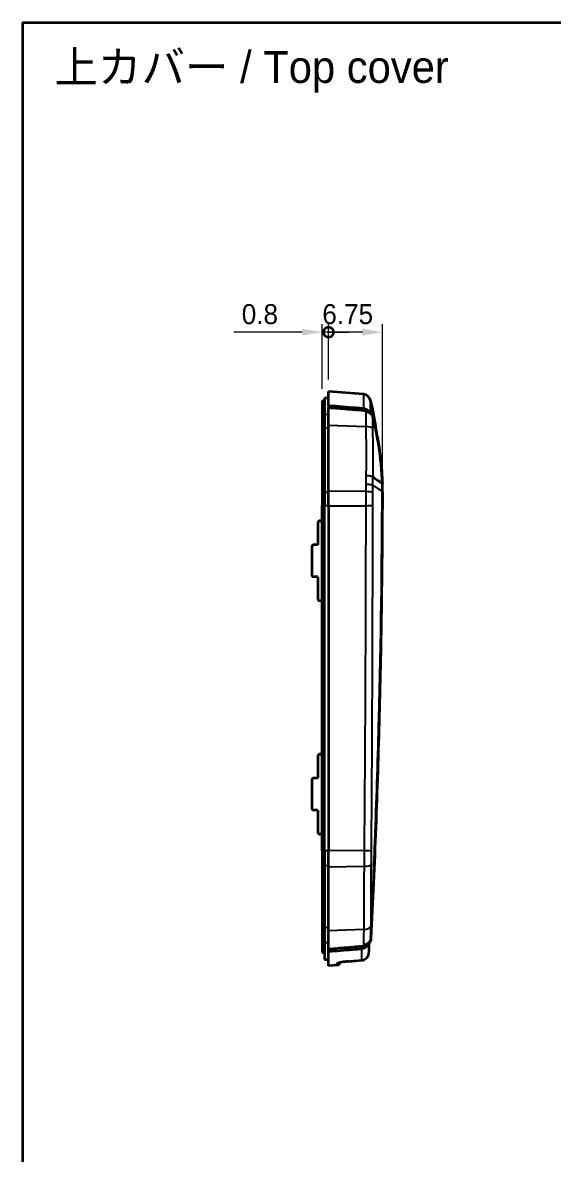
# Model space of a CAD drawing. Header units: millimetres. Extents: x 0 to 1594, y 0 to 281.
# Drawn here: x 802 to 868.6, y 139.1 to 281 of the extents above; entities that cross this region are included whole.
import ezdxf

# ---------------------------------------------------------------- set-up
doc = ezdxf.new("R2010")
doc.units = ezdxf.units.MM
doc.layers.get('Defpoints').update_dxf_attribs({"lineweight": 25})
for name, color, linetype, lineweight in [('Border (ISO)', 7, 'Continuous', 35), ('Dimension (ISO)', 7, 'Continuous', 18), ('Symbol (ISO)', 7, 'Continuous', 18), ('Visible (ISO)', 7, 'Continuous', 35), ('Visible Narrow (ISO)', 7, 'Continuous', 25)]:
    doc.layers.add(name, color=color, linetype=linetype, lineweight=lineweight)
doc.styles.add('Note Text (TK)', font='')
doc.styles.get('Note Text (TK)').set_extended_font_data('MS PGothic')
doc.dimstyles.new('Default - Method 1b (TK)', dxfattribs={"dimtxt": 2.5, "dimasz": 2.5, "dimexe": 1, "dimexo": 1.5, "dimgap": 1, "dimtad": 1, "dimtoh": 1, "dimrnd": 1e-08, "dimdsep": 46, "dimtxsty": 'Note Text (TK)', "dimcen": 0.09, "dimdle": 5, "dimclrd": 100, "dimclre": 100, "dimclrt": 7, "dimadec": 1, "dimazin": 1, "dimtfac": 1, "dimtmove": 0, "dimatfit": 3, "dimfxl": 0, "dimtolj": 1, "dimlwd": -1, "dimlwe": -1, "dimarcsym": 0})

# ---------------------------------------------------------------- blocks, each defined once
blk = doc.blocks.new('図面枠 tk図枠')
at = {"layer": 'Border (ISO)'}
for q in [(405.5, 289), (14.5, 8)]:
    blk.add_line((14.5, 289), q, dxfattribs=at)
blk = doc.blocks.new('_DotSmall')
at = {"color": 0, "linetype": 'ByBlock', "const_width": 0.5}
blk.add_lwpolyline([(-0.0625, 0, 1), (0.0625, 0, 1)], format="xyb", close=True, dxfattribs=at)
blk = doc.blocks.new('*D88')
at = {"layer": 'Defpoints', "color": 0, "transparency": 16777216}
for p in [(840.36, 242.19), (840.36, 234.76), (847.11, 223.21)]:
    blk.add_point(p, dxfattribs=at)
at = {"layer": 'Dimension (ISO)', "color": 100, "transparency": 16777216}
for p, q in [((840.36, 236.26), (840.36, 243.19)), ((847.11, 224.71), (847.11, 243.19)), ((844.61, 242.19), (840.36, 242.19))]:
    blk.add_line(p, q, dxfattribs=at)
blk.add_solid([(844.61, 242.61), (844.61, 241.78), (847.11, 242.19)], dxfattribs=at)
at = {"layer": 'Dimension (ISO)', "color": 100, "transparency": 16777216, "xscale": 2.5, "yscale": 2.5, "zscale": 2.5, "rotation": 180}
blk.add_blockref('_DotSmall', (840.36, 242.19), dxfattribs=at)
at = {"layer": 'Dimension (ISO)', "color": 7, "transparency": 16777216, "insert": (839.58, 244.44), "char_height": 2.5, "attachment_point": 4, "style": 'Note Text (TK)'}
blk.add_mtext('\\A1;6.75', dxfattribs=at)
blk = doc.blocks.new('*D89')
at = {"layer": 'Defpoints', "color": 0, "transparency": 16777216}
for p in [(839.56, 242.19), (840.36, 234.76), (839.56, 233.61)]:
    blk.add_point(p, dxfattribs=at)
at = {"layer": 'Dimension (ISO)', "color": 100, "transparency": 16777216}
for p, q in [((839.56, 235.11), (839.56, 243.19)), ((840.36, 236.26), (840.36, 243.19)), ((837.06, 242.19), (828.48, 242.19)), ((840.36, 242.19), (839.56, 242.19)), ((840.36, 242.19), (842.86, 242.19))]:
    blk.add_line(p, q, dxfattribs=at)
blk.add_solid([(837.06, 242.61), (837.06, 241.78), (839.56, 242.19)], dxfattribs=at)
at = {"layer": 'Dimension (ISO)', "color": 100, "transparency": 16777216, "xscale": 2.5, "yscale": 2.5, "zscale": 2.5, "rotation": 180}
blk.add_blockref('_DotSmall', (840.36, 242.19), dxfattribs=at)
at = {"layer": 'Dimension (ISO)', "color": 7, "transparency": 16777216, "insert": (829.48, 244.44), "char_height": 2.5, "attachment_point": 4, "style": 'Note Text (TK)'}
blk.add_mtext('\\A1;0.8', dxfattribs=at)

msp = doc.modelspace()

# ---------------------------------------------------------------- linework, layer by layer
at = {"layer": 'Visible (ISO)'}
for p, q in [((840.3612, 232.9706), (840.3612, 234.7584)), ((844.7251, 234.4149), (840.3612, 234.7584)), ((839.5612, 233.6055), (839.8612, 233.6584)), ((839.5612, 233.6055), (839.5612, 231.5808)), ((839.8612, 233.954), (840.3612, 233.9584)), ((839.8612, 233.954), (839.8612, 231.9183)), ((840.3612, 232.9706), (840.3612, 232.7467)), ((840.3612, 232.6971), (840.3612, 232.7467)), ((840.3612, 230.5232), (840.3612, 232.6971)), ((839.5612, 231.5808), (839.5612, 230.0335)), ((839.8612, 231.9183), (839.8612, 230.1815)), ((839.5612, 230.0335), (839.5612, 222.0881)), ((839.8612, 230.1815), (839.8612, 222.1402)), ((840.3612, 222.2603), (840.3612, 230.5232)), ((847.1112, 223.2145), (847.1112, 223.2296)), ((847.1112, 223.207), (847.1112, 223.2145)), ((847.1112, 222.2171), (847.1112, 223.207)), ((839.5612, 222.0881), (839.5612, 220.4718)), ((839.8612, 222.1402), (839.8612, 220.4602)), ((840.3612, 220.4334), (840.3612, 222.2603)), ((847.1112, 222.1884), (847.1112, 222.2171)), ((839.5612, 177.2231), (839.5612, 220.4718)), ((839.8612, 177.2115), (839.8612, 220.4602)), ((840.3612, 220.4334), (840.3612, 177.1847)), ((839.5612, 218.5651), (839.3007, 218.5558)), ((839.3007, 218.5285), (839.5612, 218.5373)), ((839.0112, 218.2558), (839.0112, 218.2292)), ((839.0112, 218.2292), (839.0112, 215.5204)), ((838.2612, 215.3269), (838.2612, 215.3021)), ((838.2612, 215.3021), (838.2612, 211.7427)), ((839.0112, 215.547), (838.4542, 215.5269)), ((839.0112, 215.5204), (838.4542, 215.5016)), ((839.0112, 211.5227), (838.4542, 211.5427)), ((839.0112, 211.5227), (839.0112, 208.8139)), ((839.5612, 208.5045), (839.3007, 208.5139)), ((839.0112, 188.9993), (839.0112, 188.9727)), ((839.0112, 188.9727), (839.0112, 186.2639)), ((839.5612, 189.3086), (839.3007, 189.2993)), ((839.3007, 189.272), (839.5612, 189.2808)), ((838.2612, 186.0704), (838.2612, 186.0456)), ((838.2612, 186.0456), (838.2612, 182.4862)), ((839.0112, 186.2905), (838.4542, 186.2704)), ((839.0112, 186.2639), (838.4542, 186.2451)), ((839.0112, 182.2662), (838.4542, 182.2862)), ((839.0112, 182.2662), (839.0112, 179.5574)), ((839.5612, 179.248), (839.3007, 179.2574)), ((839.5612, 177.2231), (839.5612, 175.4235)), ((839.8612, 177.2115), (839.8612, 175.341)), ((840.3612, 175.1506), (840.3612, 177.1847)), ((839.5612, 175.4235), (839.5612, 167.7292)), ((839.8612, 175.341), (839.8612, 167.5538)), ((840.3612, 167.1488), (840.3612, 175.1506)), ((839.5612, 167.7292), (839.5612, 166.0024)), ((839.8612, 167.5538), (839.8612, 165.6705)), ((839.5612, 166.0024), (839.5612, 164.4549)), ((840.3612, 164.9045), (840.3612, 167.1488)), ((839.8612, 165.6705), (839.8612, 163.5627)), ((840.3612, 164.8386), (840.3612, 164.9045)), ((840.3612, 164.5609), (840.3612, 164.8386)), ((839.5612, 164.4549), (839.5612, 164.4444)), ((839.5612, 164.4444), (839.8612, 164.3915)), ((839.8612, 163.5627), (840.3612, 163.5584)), ((840.3612, 162.7584), (840.3612, 164.5609)), ((841.4004, 162.8401), (840.3612, 162.7584))]:
    msp.add_line(p, q, dxfattribs=at)
for centre, radius, start, end in [((844.6466, 233.418), 1, 12.480901, 85.5), ((841.3612, 163.3386), 0.5, 274.5, 340.398975)]:
    msp.add_arc(centre, radius, start, end, dxfattribs=at)
for centre, major_axis, ratio, start_param, end_param in [((839.3112, 218.2561), (-0.2538, -0.1602), 0.99871145, 4.18478414, 5.72067388), ((839.3112, 218.2289), (-0.2538, 0.1602), 0.99871145, 5.30980699, 6.84569673), ((838.4612, 215.3271), (-0.1692, -0.1068), 0.99871145, 4.18478414, 5.72067388), ((838.4612, 215.3019), (-0.1692, 0.1068), 0.99871145, 5.30980699, 6.84569673), ((838.4612, 211.7425), (-0.1692, 0.1068), 0.99871145, 0.56251143, 2.09840117), ((839.3112, 208.8135), (-0.2538, 0.1602), 0.99871145, 0.56251143, 2.09840117), ((839.3112, 188.9996), (-0.2538, -0.1602), 0.99871145, 4.18478414, 5.72067388), ((839.3112, 188.9724), (-0.2538, 0.1602), 0.99871145, 5.30980699, 6.84569673), ((838.4612, 186.0706), (-0.1692, -0.1068), 0.99871145, 4.18478414, 5.72067388), ((838.4612, 186.0454), (-0.1692, 0.1068), 0.99871145, 5.30980699, 6.84569673), ((838.4612, 182.486), (-0.1692, 0.1068), 0.99871145, 0.56251143, 2.09840117), ((839.3112, 179.557), (-0.2538, 0.1602), 0.99871145, 0.56251143, 2.09840117), ((-960.1629, 21708.4928), (-61.1756, -21620.5054), 0.99939056, 0.08637258, 0.08644947)]:
    msp.add_ellipse(centre, major_axis=major_axis, ratio=ratio, start_param=start_param, end_param=end_param, dxfattribs=at)
for points, knots in [([(844.7645, 232.6173), (844.4495, 232.6426), (844.1345, 232.6679), (842.6667, 232.7856), (841.5139, 232.8781), (840.3612, 232.9706)], [0.256784442, 0.256784442, 0.256784442, 0.256784442, 0.351596615, 0.351596615, 0.69853417, 0.69853417, 0.69853417, 0.69853417]), ([(840.3612, 232.7467), (840.3675, 232.7461), (840.3739, 232.7456), (840.7622, 232.7144), (841.1439, 232.6837), (841.9146, 232.6217), (842.3038, 232.5904), (842.6928, 232.5591), (843.083, 232.5277), (843.473, 232.4963), (844.2502, 232.4337), (844.6373, 232.4026), (845.0253, 232.3714), (845.0259, 232.3713), (845.0265, 232.3713)], [0.005186474, 0.005186474, 0.005186474, 0.005186474, 0.007097377, 0.007097377, 0.12208377, 0.12208377, 0.239482954, 0.239482954, 0.239482954, 0.357236341, 0.357236341, 0.4740992, 0.4740992, 0.474281321, 0.474281321, 0.474281321, 0.474281321]), ([(844.7645, 232.6173), (844.8917, 232.6071), (845.0156, 232.5721), (845.2123, 232.4727), (845.2889, 232.4194), (845.3867, 232.329), (845.4147, 232.2999), (845.4408, 232.2692)], [0, 0, 0, 0, 0.0382834534, 0.0382834534, 0.0661299268, 0.0661299268, 0.078240337, 0.078240337, 0.078240337, 0.078240337]), ([(845.0265, 232.3713), (845.0277, 232.3712), (845.0289, 232.3711), (845.0312, 232.3709), (845.0324, 232.3708), (845.0336, 232.3707)], [-0.093314385304, -0.093314385304, -0.093314385304, -0.093314385304, -0.092939004706, -0.092939004706, -0.092563624108, -0.092563624108, -0.092563624108, -0.092563624108]), ([(845.0336, 232.3707), (845.0896, 232.3662), (845.1451, 232.3568), (845.2563, 232.3282), (845.312, 232.3084), (845.3655, 232.2838), (845.4116, 232.2627), (845.4562, 232.2379), (845.5545, 232.173), (845.6063, 232.1308), (845.6538, 232.0836)], [-0.0925636241, -0.0925636241, -0.0925636241, -0.0925636241, -0.0746522094, -0.0746522094, -0.0559900334, -0.0559900334, -0.0559900334, -0.039890421, -0.039890421, -0.018938983, -0.018938983, -0.018938983, -0.018938983]), ([(845.0388, 232.2436), (845.0407, 232.2435), (845.0426, 232.2433), (845.1177, 232.2373), (845.19, 232.2238), (845.3301, 232.1822), (845.3975, 232.1542), (845.5739, 232.058), (845.6729, 231.9763), (845.8321, 231.7819), (845.8907, 231.6711), (845.9252, 231.5528)], [-0.000577625, -0.000577625, -0.000577625, -0.000577625, 0, 0, 0.022026925, 0.022026925, 0.04405526, 0.04405526, 0.08314022, 0.08314022, 0.122207601, 0.122207601, 0.122207601, 0.122207601]), ([(845.6538, 232.0836), (845.6646, 232.0728), (845.6752, 232.0617), (845.7301, 232.0016), (845.7703, 231.9481), (845.8049, 231.8911), (845.8137, 231.8767), (845.8221, 231.862), (845.8302, 231.8472)], [-0.0511107266, -0.0511107266, -0.0511107266, -0.0511107266, -0.0463162171, -0.0463162171, -0.0256920148, -0.0256920148, -0.0256920148, -0.0204737913, -0.0204737913, -0.0204737913, -0.0204737913]), ([(845.8302, 231.8472), (845.846, 231.818), (845.8605, 231.788), (845.8866, 231.7264), (845.8983, 231.6949), (845.9084, 231.6627)], [-0.0204737913, -0.0204737913, -0.0204737913, -0.0204737913, -0.0102368957, -0.0102368957, 0, 0, 0, 0]), ([(845.9255, 231.6021), (846.093, 230.9328), (846.2433, 230.2596), (846.5134, 228.8862), (846.6321, 228.1858), (846.7323, 227.4828), (846.8327, 226.7783), (846.9146, 226.0711), (847.0409, 224.6529), (847.0855, 223.9418), (847.1112, 223.2296)], [-0.857011656, -0.857011656, -0.857011656, -0.857011656, -0.649754665, -0.649754665, -0.436193017, -0.436193017, -0.436193017, -0.222212761, -0.222212761, -0.008232517, -0.008232517, -0.008232517, -0.008232517]), ([(847.1112, 223.2145), (847.0532, 224.8129), (846.8997, 226.4061), (846.4644, 229.1791), (846.2238, 230.3627), (845.9304, 231.5338)], [0.009230431, 0.009230431, 0.009230431, 0.009230431, 0.489428222, 0.489428222, 0.851838413, 0.851838413, 0.851838413, 0.851838413]), ([(845.935, 224.0369), (846.0623, 223.9472), (846.2077, 223.8446), (846.6147, 223.5576), (846.863, 223.3823), (847.1112, 223.207)], [0.095186822, 0.095186822, 0.095186822, 0.095186822, 0.186617302, 0.186617302, 0.329645698, 0.329645698, 0.329645698, 0.329645698]), ([(847.1112, 222.1884), (847.1007, 217.5089), (847.0628, 212.8295), (846.9323, 203.4715), (846.8397, 198.7928), (846.7197, 194.1148), (846.6, 189.4448), (846.4529, 184.7756), (846.1059, 175.4788), (845.9063, 170.8511), (845.68, 166.2246)], [-5.68830657, -5.68830657, -5.68830657, -5.68830657, -4.28346637, -4.28346637, -2.87862617, -2.87862617, -2.87862617, -1.47620024, -1.47620024, -0.08562899, -0.08562899, -0.08562899, -0.08562899]), ([(845.6812, 166.3129), (845.739, 167.4941), (845.7948, 168.6703), (845.8731, 170.3723), (845.8967, 170.8936), (846.0137, 173.5137), (846.1012, 175.5968), (846.2066, 178.2688), (846.2297, 178.8644), (846.433, 184.2228), (846.5853, 188.9895), (846.9636, 203.5405), (847.0904, 213.0177), (847.1112, 222.2038)], [0.11569337, 0.11569337, 0.11569337, 0.11569337, 0.47199891, 0.47199891, 0.62916199, 0.62916199, 1.261938, 1.261938, 1.44477174, 1.44477174, 2.91479421, 2.91479421, 5.93139224, 5.93139224, 5.93139224, 5.93139224]), ([(845.6683, 166.1066), (845.6467, 165.963), (845.5989, 165.8264), (845.4786, 165.6189), (845.417, 165.5405), (845.347, 165.4733)], [-0.0752383861, -0.0752383861, -0.0752383861, -0.0752383861, -0.0315153655, -0.0315153655, -0.0001269715, -0.0001269715, -0.0001269715, -0.0001269715]), ([(845.68, 166.2246), (845.679, 166.2049), (845.6775, 166.1852), (845.6736, 166.1458), (845.6712, 166.1262), (845.6683, 166.1066)], [-0.0856289924, -0.0856289924, -0.0856289924, -0.0856289924, -0.0797016457, -0.0797016457, -0.0737742991, -0.0737742991, -0.0737742991, -0.0737742991]), ([(844.7504, 165.2051), (844.4085, 165.1766), (844.0665, 165.148), (843.3336, 165.0868), (842.9427, 165.0541), (842.5518, 165.0215), (842.1853, 164.9909), (841.8188, 164.9603), (841.0886, 164.8993), (840.7249, 164.8689), (840.3612, 164.8386)], [0.232324488, 0.232324488, 0.232324488, 0.232324488, 0.335144838, 0.335144838, 0.452635945, 0.452635945, 0.452635945, 0.562791673, 0.562791673, 0.672119885, 0.672119885, 0.672119885, 0.672119885]), ([(840.3612, 164.5609), (841.3659, 164.6442), (842.3707, 164.7275), (843.7526, 164.8421), (844.1298, 164.8734), (844.507, 164.9047)], [0, 0, 0, 0, 0.302454618, 0.302454618, 0.415998424, 0.415998424, 0.415998424, 0.415998424]), ([(845.2321, 165.3297), (845.2254, 165.3202), (845.2186, 165.3108), (845.1304, 165.1931), (845.0289, 165.1016), (844.8501, 164.9971), (844.7844, 164.9677), (844.6481, 164.9245), (844.578, 164.9106), (844.507, 164.9047)], [0.0396460087, 0.0396460087, 0.0396460087, 0.0396460087, 0.0431445534, 0.0431445534, 0.0838409938, 0.0838409938, 0.105415164, 0.105415164, 0.1268432128, 0.1268432128, 0.1268432128, 0.1268432128]), ([(844.759, 165.2059), (844.7576, 165.2057), (844.7562, 165.2056), (844.7533, 165.2054), (844.7519, 165.2053), (844.7504, 165.2051)], [-0.000954175048, -0.000954175048, -0.000954175048, -0.000954175048, -0.000477087524, -0.000477087524, 0, 0, 0, 0]), ([(845.3235, 165.4522), (845.2975, 165.4289), (845.2704, 165.4072), (845.1998, 165.356), (845.1549, 165.3287), (845.1083, 165.3052), (845.052, 165.2768), (844.9933, 165.254), (844.8764, 165.2214), (844.8181, 165.2109), (844.759, 165.2059)], [-0.0698232213, -0.0698232213, -0.0698232213, -0.0698232213, -0.0585867668, -0.0585867668, -0.0414168225, -0.0414168225, -0.0414168225, -0.0207084112, -0.0207084112, -0.000954175, -0.000954175, -0.000954175, -0.000954175]), ([(842.8506, 163.31), (842.7044, 163.2978), (842.5592, 163.2827), (842.2851, 163.2488), (842.1562, 163.23), (841.9319, 163.1918), (841.8356, 163.1725), (841.6963, 163.1398), (841.6471, 163.1252), (841.6217, 163.1162), (841.6185, 163.1149), (841.6185, 163.1149)], [0, 0, 0, 0, 0.045983143, 0.045983143, 0.092169257, 0.092169257, 0.137269867, 0.137269867, 0.176836534, 0.176836534, 0.187626591, 0.187626591, 0.187626591, 0.187626591]), ([(844.5062, 163.4488), (844.6029, 163.4569), (844.6984, 163.4793), (844.8785, 163.5502), (844.9632, 163.5988), (845.1151, 163.7177), (845.1822, 163.7881), (845.2937, 163.9446), (845.3381, 164.0308), (845.401, 164.2121), (845.4194, 164.3073), (845.424, 164.4031)], [0, 0, 0, 0, 0.0145247207, 0.0145247207, 0.0290494415, 0.0290494415, 0.0435741622, 0.0435741622, 0.058098883, 0.058098883, 0.0726236037, 0.0726236037, 0.0726236037, 0.0726236037])]:
    msp.add_open_spline(points, degree=3, knots=knots, dxfattribs=at)
for points in [[(845.623, 233.6341), (845.8935, 232.4121), (846.1209, 231.1784), (846.3049, 229.9378)], [(845.4408, 232.2692), (845.4537, 232.2542), (845.466, 232.2389), (845.478, 232.2231)], [(845.9084, 231.6627), (845.9147, 231.6426), (845.9204, 231.6224), (845.9255, 231.6021)], [(845.9252, 231.5528), (845.927, 231.5467), (845.9287, 231.5404), (845.9304, 231.5338)], [(847.1112, 222.2171), (847.1112, 222.2127), (847.1112, 222.2082), (847.1112, 222.2038)], [(845.2918, 165.425), (845.2736, 165.3922), (845.2537, 165.3604), (845.2321, 165.3297)], [(845.347, 165.4733), (845.3394, 165.466), (845.3317, 165.4588), (845.324, 165.4518)]]:
    msp.add_open_spline(points, degree=3, dxfattribs=at)
at = {"layer": 'Visible Narrow (ISO)'}
for p, q in [((845.0344, 232.341), (840.3612, 232.6971)), ((839.8612, 231.632), (839.5612, 231.5808)), ((839.8612, 231.9183), (840.3612, 231.9225)), ((839.8612, 230.0559), (839.5612, 230.0335)), ((839.8612, 230.1815), (840.3612, 230.1834)), ((840.3612, 230.5232), (845.0273, 230.3672)), ((845.9349, 224.0369), (845.935, 224.0369)), ((839.8612, 222.096), (839.5612, 222.0881)), ((839.8612, 222.1402), (840.3612, 222.1408)), ((845.0265, 222.2055), (840.3612, 222.2603)), ((839.8612, 220.47), (839.5612, 220.4718)), ((839.8612, 220.4602), (840.3612, 220.46)), ((840.3612, 220.4334), (845.0215, 220.4456)), ((839.3007, 218.5285), (839.3007, 218.5558)), ((838.4542, 215.5016), (838.4542, 215.5269)), ((839.3007, 189.272), (839.3007, 189.2993)), ((838.4542, 186.2451), (838.4542, 186.2704)), ((839.8612, 177.2213), (839.5612, 177.2231)), ((839.8612, 177.2115), (840.3612, 177.2113)), ((844.8231, 177.1964), (840.3612, 177.1847)), ((839.8612, 175.411), (839.5612, 175.4235)), ((839.8612, 175.341), (840.3612, 175.34)), ((840.3612, 175.1506), (844.8098, 175.2335)), ((839.8612, 167.7026), (839.5612, 167.7292)), ((839.8612, 167.5538), (840.3612, 167.5516)), ((839.8612, 165.952), (839.5612, 166.0024)), ((844.7672, 167.3234), (840.3612, 167.1488)), ((839.8612, 165.6705), (840.3612, 165.6663)), ((840.3612, 164.9045), (844.7591, 165.2341)), ((839.8612, 164.4026), (839.5612, 164.4549)), ((841.4004, 162.8401), (841.4004, 163.0323))]:
    msp.add_line(p, q, dxfattribs=at)
for centre, major_axis, ratio, start_param, end_param in [((844.9559, 231.3757), (0.9996, 0.0279), 0.96812762, 0.47974805, 1.46521129), ((844.9489, 229.9437), (0.9995, 0.0314), 0.42260592, 0.24886123, 1.47892777), ((844.9481, 222.0566), (0.9999, -0.0107), 0.15019648, 0.26187412, 1.4938603), ((844.9431, 220.4788), (1, 0.0038), 0.0336137, 4.79080147, 6.02701807), ((844.7446, 177.2296), (0.9999, -0.0104), 0.03249934, 4.7912694, 6.18382397), ((844.7313, 175.4695), (1, -0.0049), 0.23635122, 4.79209205, 6.19315621), ((844.6887, 167.8253), (1, -0.0097), 0.50285912, 4.7958051, 6.22864243), ((844.6806, 166.1835), (1, -0.0026), 0.95228876, 4.79340257, 5.44417591), ((842.8088, 163.8083), (0.0417, -0.4983), 0.03477777, 6.15669448, 6.28318531), ((844.4644, 163.9471), (0.0418, -0.4983), 0.03477755, 6.15500323, 6.28318531), ((844.9246, 164.4273), (0.4994, -0.0241), 0.00168624, 6.27715039, 6.28318541), ((841.3612, 163.5286), (-0.5, 0), 0.99572245, 1.64933614, 2.20629935)]:
    msp.add_ellipse(centre, major_axis=major_axis, ratio=ratio, start_param=start_param, end_param=end_param, dxfattribs=at)
for points, knots in [([(844.7251, 234.4149), (844.7251, 234.4149), (844.7284, 234.2344), (844.7421, 233.5773), (844.7511, 233.1574), (844.7645, 232.6173)], [1.51942836, 1.51942836, 1.51942836, 1.51942836, 2.34225709, 2.34225709, 3.0227792, 3.0227792, 3.0227792, 3.0227792]), ([(845.6516, 232.0857), (845.6428, 232.5153), (845.6366, 232.8569), (845.6258, 233.4583), (845.623, 233.6341), (845.623, 233.6341)], [-2.93413534, -2.93413534, -2.93413534, -2.93413534, -2.34225709, -2.34225709, -1.51942836, -1.51942836, -1.51942836, -1.51942836]), ([(845.0388, 232.2436), (845.0336, 232.1812), (845.0295, 232.1049), (845.0212, 231.8824), (845.0182, 231.7179), (845.017, 231.5288), (845.0159, 231.3661), (845.0163, 231.1864), (845.0196, 230.7966), (845.0223, 230.5863), (845.0273, 230.3672)], [0.003560892, 0.003560892, 0.003560892, 0.003560892, 0.044151145, 0.044151145, 0.105325251, 0.105325251, 0.105325251, 0.157987876, 0.157987876, 0.210650501, 0.210650501, 0.210650501, 0.210650501]), ([(845.0336, 232.3707), (845.0337, 232.3671), (845.0338, 232.3634), (845.034, 232.3536), (845.0342, 232.3473), (845.0344, 232.341)], [0.0179231671, 0.0179231671, 0.0179231671, 0.0179231671, 0.0222288065, 0.0222288065, 0.0296384087, 0.0296384087, 0.0296384087, 0.0296384087]), ([(845.0344, 232.341), (845.0347, 232.3257), (845.0353, 232.3089), (845.0368, 232.2759), (845.0377, 232.2602), (845.0388, 232.2436)], [0, 0, 0, 0, 0.0132982363, 0.0132982363, 0.0239745095, 0.0239745095, 0.0239745095, 0.0239745095]), ([(845.9143, 230.0782), (845.9102, 230.2397), (845.9079, 230.4057), (845.9051, 230.7062), (845.9048, 230.8454), (845.9057, 230.9722), (845.9067, 231.1195), (845.9093, 231.249), (845.9165, 231.4325), (845.9204, 231.4985), (845.9252, 231.5528)], [-0.210650501, -0.210650501, -0.210650501, -0.210650501, -0.157987876, -0.157987876, -0.105325251, -0.105325251, -0.105325251, -0.044151145, -0.044151145, -0.000510116, -0.000510116, -0.000510116, -0.000510116]), ([(845.9304, 231.5338), (845.9288, 231.5504), (845.9276, 231.5657), (845.9262, 231.5876), (845.9258, 231.595), (845.9255, 231.6021)], [-0.0274595246, -0.0274595246, -0.0274595246, -0.0274595246, -0.0132982363, -0.0132982363, -0.0054142969, -0.0054142969, -0.0054142969, -0.0054142969]), ([(845.0273, 230.3672), (845.047, 229.7213), (845.0555, 229.0647), (845.0681, 227.3337), (845.0655, 226.2451), (845.0572, 224.8295), (845.055, 224.5175), (845.0524, 224.2043)], [0, 0, 0, 0, 0.206709755, 0.206709755, 0.537445364, 0.537445364, 0.630450124, 0.630450124, 0.630450124, 0.630450124]), ([(845.9349, 224.0369), (845.937, 224.3448), (845.9387, 224.6515), (845.9452, 226.0391), (845.9472, 227.1056), (845.9371, 228.8014), (845.9304, 229.4447), (845.9143, 230.0782)], [-0.630824686, -0.630824686, -0.630824686, -0.630824686, -0.537445364, -0.537445364, -0.206709755, -0.206709755, 0, 0, 0, 0]), ([(845.0524, 224.2043), (845.0511, 224.1197), (845.0498, 224.0349), (845.0472, 223.8627), (845.0459, 223.7752), (845.0446, 223.6876), (845.0434, 223.6001), (845.0422, 223.5124), (845.0399, 223.3371), (845.0387, 223.2495), (845.0376, 223.1617)], [0.000759584, 0.000759584, 0.000759584, 0.000759584, 0.02591523, 0.02591523, 0.051830459, 0.051830459, 0.051830459, 0.077745689, 0.077745689, 0.103614718, 0.103614718, 0.103614718, 0.103614718]), ([(845.9349, 224.0369), (845.899, 224.0646), (845.8389, 224.0908), (845.6772, 224.1372), (845.5773, 224.157), (845.4015, 224.1806), (845.3358, 224.1875), (845.1994, 224.1982), (845.1291, 224.202), (845.0562, 224.2042), (845.0543, 224.2043), (845.0524, 224.2043)], [0, 0, 0, 0, 0.039064327, 0.039064327, 0.078129306, 0.078129306, 0.099533714, 0.099533714, 0.120938478, 0.120938478, 0.121501193, 0.121501193, 0.121501193, 0.121501193]), ([(845.0376, 223.1617), (845.0369, 223.1032), (845.0361, 223.0447), (845.0354, 222.9861), (845.0338, 222.8563), (845.0323, 222.7263), (845.0293, 222.4661), (845.0279, 222.3359), (845.0265, 222.2055)], [0.059209043, 0.059209043, 0.059209043, 0.059209043, 0.0764664564, 0.0764664564, 0.0764664564, 0.1146996846, 0.1146996846, 0.1529329129, 0.1529329129, 0.1529329129, 0.1529329129]), ([(845.0376, 223.1617), (845.1393, 223.159), (845.2397, 223.1534), (845.4287, 223.137), (845.5173, 223.1263), (845.6745, 223.1005), (845.7431, 223.0856), (845.8539, 223.0529), (845.8961, 223.0352), (845.9232, 223.0169)], [0, 0, 0, 0, 0.25, 0.25, 0.5, 0.5, 0.75, 0.75, 1, 1, 1, 1]), ([(845.9144, 222.0851), (845.9154, 222.2121), (845.9166, 222.339), (845.9189, 222.5924), (845.9202, 222.719), (845.9214, 222.8455), (845.922, 222.9027), (845.9226, 222.9598), (845.9232, 223.0169)], [-0.1529329129, -0.1529329129, -0.1529329129, -0.1529329129, -0.1146996846, -0.1146996846, -0.0764664564, -0.0764664564, -0.0764664564, -0.0591867503, -0.0591867503, -0.0591867503, -0.0591867503]), ([(845.9232, 223.0169), (845.9241, 223.1024), (845.925, 223.1879), (845.9268, 223.3588), (845.9278, 223.4442), (845.9288, 223.5295), (845.9298, 223.6149), (845.9308, 223.7001), (845.9328, 223.8693), (845.9339, 223.9531), (845.935, 224.0369)], [-0.103637012, -0.103637012, -0.103637012, -0.103637012, -0.077745689, -0.077745689, -0.051830459, -0.051830459, -0.051830459, -0.02591523, -0.02591523, -0.000385031, -0.000385031, -0.000385031, -0.000385031]), ([(845.9232, 223.0169), (845.9451, 223.0019), (845.9671, 222.9869), (846.1177, 222.8839), (846.2464, 222.7958), (846.6205, 222.5399), (846.8659, 222.3719), (847.1112, 222.2038)], [-0.461402242, -0.461402242, -0.461402242, -0.461402242, -0.436617169, -0.436617169, -0.291145389, -0.291145389, -0.013804656, -0.013804656, -0.013804656, -0.013804656]), ([(845.0265, 222.2055), (845.0238, 221.9147), (845.0221, 221.6216), (845.0204, 221.0343), (845.0205, 220.7396), (845.0215, 220.4456)], [0, 0, 0, 0, 0.0791082, 0.0791082, 0.1582164, 0.1582164, 0.1582164, 0.1582164]), ([(845.9105, 220.474), (845.9096, 220.7431), (845.9095, 221.0128), (845.9107, 221.5505), (845.9121, 221.8224), (845.9144, 222.0851)], [-0.1582164, -0.1582164, -0.1582164, -0.1582164, -0.0791082, -0.0791082, 0, 0, 0, 0]), ([(845.0215, 220.4456), (845.0235, 219.9184), (845.0209, 219.3912), (845.0195, 218.3368), (845.0187, 217.8096), (845.0163, 216.2279), (845.0143, 215.1735), (845.0078, 212.0103), (845.0023, 209.9014), (844.9863, 204.7241), (844.9745, 201.6555), (844.944, 195.0203), (844.9245, 191.4536), (844.8903, 186.1046), (844.8781, 184.3223), (844.8585, 181.6492), (844.8518, 180.7584), (844.8379, 178.9772), (844.8323, 178.0868), (844.8231, 177.1964)], [0, 0, 0, 0, 0.15824976, 0.15824976, 0.31649952, 0.31649952, 0.63299904, 0.63299904, 1.26599807, 1.26599807, 2.18706937, 2.18706937, 3.25767469, 3.25767469, 3.79265881, 3.79265881, 4.06004793, 4.06004793, 4.32732921, 4.32732921, 4.32732921, 4.32732921]), ([(845.7396, 177.216), (845.7482, 178.1133), (845.7532, 178.9989), (845.7658, 180.7801), (845.7719, 181.6709), (845.7894, 184.3439), (845.8002, 186.1262), (845.83, 191.4752), (845.8466, 195.042), (845.8721, 201.6776), (845.8818, 204.7463), (845.8949, 209.9241), (845.8993, 212.0331), (845.9046, 215.1967), (845.9061, 216.2512), (845.9081, 217.833), (845.9088, 218.3603), (845.9099, 219.4148), (845.9122, 219.9357), (845.9105, 220.474)], [-4.32732921, -4.32732921, -4.32732921, -4.32732921, -4.06004793, -4.06004793, -3.79265881, -3.79265881, -3.25767469, -3.25767469, -2.18706937, -2.18706937, -1.26599807, -1.26599807, -0.63299904, -0.63299904, -0.31649952, -0.31649952, -0.15824976, -0.15824976, 0, 0, 0, 0]), ([(844.8231, 177.1964), (844.82, 176.8659), (844.8174, 176.5356), (844.813, 175.8804), (844.8112, 175.5547), (844.8098, 175.2335)], [0, 0, 0, 0, 0.088939729, 0.088939729, 0.177879457, 0.177879457, 0.177879457, 0.177879457]), ([(845.7271, 175.4433), (845.7285, 175.732), (845.7302, 176.0273), (845.7343, 176.6191), (845.7367, 176.9175), (845.7396, 177.216)], [-0.177879457, -0.177879457, -0.177879457, -0.177879457, -0.088939729, -0.088939729, 0, 0, 0, 0]), ([(844.8098, 175.2335), (844.8039, 173.9884), (844.7985, 172.7631), (844.7861, 170.1019), (844.7799, 168.6813), (844.7672, 167.3234)], [0, 0, 0, 0, 0.371488184, 0.371488184, 0.826966382, 0.826966382, 0.826966382, 0.826966382]), ([(845.6869, 167.7882), (845.6991, 169.1014), (845.705, 170.4758), (845.7166, 173.0514), (845.7216, 174.2377), (845.7271, 175.4433)], [-0.826966382, -0.826966382, -0.826966382, -0.826966382, -0.371488184, -0.371488184, 0, 0, 0, 0]), ([(845.681, 166.3084), (845.6804, 166.4683), (845.6806, 166.6797), (845.6825, 167.183), (845.684, 167.4739), (845.6869, 167.7882)], [-0.220009904, -0.220009904, -0.220009904, -0.220009904, -0.10901709, -0.10901709, 0, 0, 0, 0]), ([(844.7672, 167.3234), (844.7641, 166.9237), (844.7626, 166.5582), (844.7606, 165.9246), (844.7604, 165.6591), (844.761, 165.4587)], [0, 0, 0, 0, 0.10901709, 0.10901709, 0.219579798, 0.219579798, 0.219579798, 0.219579798]), ([(844.761, 165.4587), (844.7632, 165.4589), (844.7654, 165.459), (844.876, 165.4674), (844.9821, 165.4916), (845.1814, 165.5698), (845.2734, 165.6234), (845.4504, 165.7682), (845.5289, 165.8634), (845.6411, 166.0758), (845.6737, 166.1908), (845.681, 166.3084)], [-0.14402901, -0.14402901, -0.14402901, -0.14402901, -0.143360212, -0.143360212, -0.110744505, -0.110744505, -0.078128757, -0.078128757, -0.039064216, -0.039064216, 0, 0, 0, 0]), ([(845.68, 166.2246), (845.6801, 166.2399), (845.6803, 166.2559), (845.6808, 166.2855), (845.681, 166.299), (845.6812, 166.3129)], [-0.0252617331, -0.0252617331, -0.0252617331, -0.0252617331, -0.0129761803, -0.0129761803, -0.0032760476, -0.0032760476, -0.0032760476, -0.0032760476]), ([(845.6812, 166.3129), (845.6811, 166.3116), (845.6811, 166.3103), (845.681, 166.3088), (845.681, 166.3086), (845.681, 166.3084)], [0, 0, 0, 0, 0.000394455997, 0.000394455997, 0.000471368167, 0.000471368167, 0.000471368167, 0.000471368167]), ([(844.507, 164.9047), (844.5057, 164.3791), (844.5047, 163.9651), (844.5039, 163.5869), (844.5037, 163.5158), (844.5036, 163.4527)], [0.035832035, 0.035832035, 0.035832035, 0.035832035, 0.581345138, 0.581345138, 0.725605093, 0.725605093, 0.725605093, 0.725605093]), ([(844.7591, 165.2341), (844.7591, 165.2311), (844.7591, 165.2282), (844.759, 165.2222), (844.759, 165.2193), (844.759, 165.2163), (844.759, 165.2128), (844.759, 165.2093), (844.759, 165.2059)], [0, 0, 0, 0, 0.00285535849, 0.00285535849, 0.00571071698, 0.00571071698, 0.00571071698, 0.00907780392, 0.00907780392, 0.00907780392, 0.00907780392]), ([(844.761, 165.4587), (844.7608, 165.4421), (844.7606, 165.4259), (844.7601, 165.3879), (844.7599, 165.3665), (844.7597, 165.346), (844.7595, 165.3255), (844.7594, 165.306), (844.7592, 165.2686), (844.7591, 165.2509), (844.7591, 165.2341)], [0.0038253137, 0.0038253137, 0.0038253137, 0.0038253137, 0.0129761803, 0.0129761803, 0.0259523606, 0.0259523606, 0.0259523606, 0.0389285409, 0.0389285409, 0.0519047212, 0.0519047212, 0.0519047212, 0.0519047212]), ([(845.424, 164.4031), (845.4241, 164.4622), (845.4243, 164.5283), (845.425, 164.844), (845.4257, 165.1637), (845.4266, 165.5589)], [-0.717847223, -0.717847223, -0.717847223, -0.717847223, -0.581345138, -0.581345138, -0.128762326, -0.128762326, -0.128762326, -0.128762326]), ([(842.8481, 163.3138), (842.7767, 163.3078), (842.7055, 163.3012), (842.3297, 163.2627), (842.0437, 163.2205), (841.6616, 163.144), (841.5366, 163.1104), (841.4229, 163.0629), (841.4004, 163.0463), (841.4004, 163.0323)], [0, 0, 0, 0, 0.021508119, 0.021508119, 0.115100991, 0.115100991, 0.187095507, 0.187095507, 0.23209208, 0.23209208, 0.23209208, 0.23209208]), ([(844.5036, 163.4527), (844.2277, 163.4296), (843.9518, 163.4064), (843.3999, 163.3601), (843.124, 163.337), (842.8481, 163.3138)], [-0.166235591, -0.166235591, -0.166235591, -0.166235591, -0.083117796, -0.083117796, 0, 0, 0, 0]), ([(845.424, 164.4031), (845.4152, 164.2232), (845.3568, 164.046), (845.1826, 163.7848), (845.086, 163.6886), (844.8882, 163.5582), (844.7933, 163.5148), (844.6318, 163.4694), (844.568, 163.4579), (844.5036, 163.4527)], [-0.0726236037, -0.0726236037, -0.0726236037, -0.0726236037, -0.0453694754, -0.0453694754, -0.0252052641, -0.0252052641, -0.0096943323, -0.0096943323, 0, 0, 0, 0])]:
    msp.add_open_spline(points, degree=3, knots=knots, dxfattribs=at)
for points in [[(845.4209, 232.2563), (845.4276, 232.2606), (845.4342, 232.2649), (845.4408, 232.2692)], [(845.2321, 165.3297), (845.2186, 165.3373), (845.205, 165.3449), (845.1915, 165.3524)], [(845.4828, 165.633), (845.4634, 165.223), (845.4438, 164.8131), (845.424, 164.4031)]]:
    msp.add_open_spline(points, degree=3, dxfattribs=at)

# ---------------------------------------------------------------- block references
msp.add_blockref('図面枠 tk図枠', (787.5, -8))

# ---------------------------------------------------------------- texts
at = {"layer": 'Symbol (ISO)', "color": 7, "insert": (805.9905, 274.8388), "char_height": 4, "width": 54.643273, "attachment_point": 4, "line_spacing_factor": 1.5, "style": 'Note Text (TK)'}
msp.add_mtext('{\\fＭＳ Ｐゴシック|b0|i0;\\H4.0000;上カバー / Top cover}', dxfattribs=at)

# ---------------------------------------------------------------- dimensions: what is measured, and where the dimension line sits
at = {"layer": 'Dimension (ISO)', "color": 100, "true_color": 0x00ff3f}
for base, p1, p2, override, picture, middle in [((839.5612, 242.1923), (840.3612, 234.7584), (839.5612, 233.6055), {"dimgap": 1, "dimtoh": 0, "dimdec": 2, "dimblk1": 'DotSmall', "dimsah": 1, "dimdle": 0, "dimtol": 0, "dimlim": 0, "dimtp": 0, "dimtm": 0, "dimtdec": 2, "dimtofl": 1, "dimatfit": 1}, '*D89', (831.5228, 242.1923)), ((840.3612, 242.1923), (847.1112, 223.207), (840.3612, 234.7584), {"dimgap": 1, "dimtoh": 0, "dimdec": 2, "dimblk2": 'DotSmall', "dimsah": 1, "dimdle": 0, "dimtol": 0, "dimlim": 0, "dimtp": 0, "dimtm": 0, "dimtdec": 2, "dimtofl": 1, "dimatfit": 1}, '*D88', (842.4862, 242.1923))]:
    dim = msp.add_linear_dim(base=base, p1=p1, p2=p2, dimstyle='Default - Method 1b (TK)', override=override, dxfattribs=at)
    dim.commit()
    dim.dimension.update_dxf_attribs({"geometry": picture, "text_midpoint": middle, "dimtype": 160})

doc.saveas('drawing.dxf')
